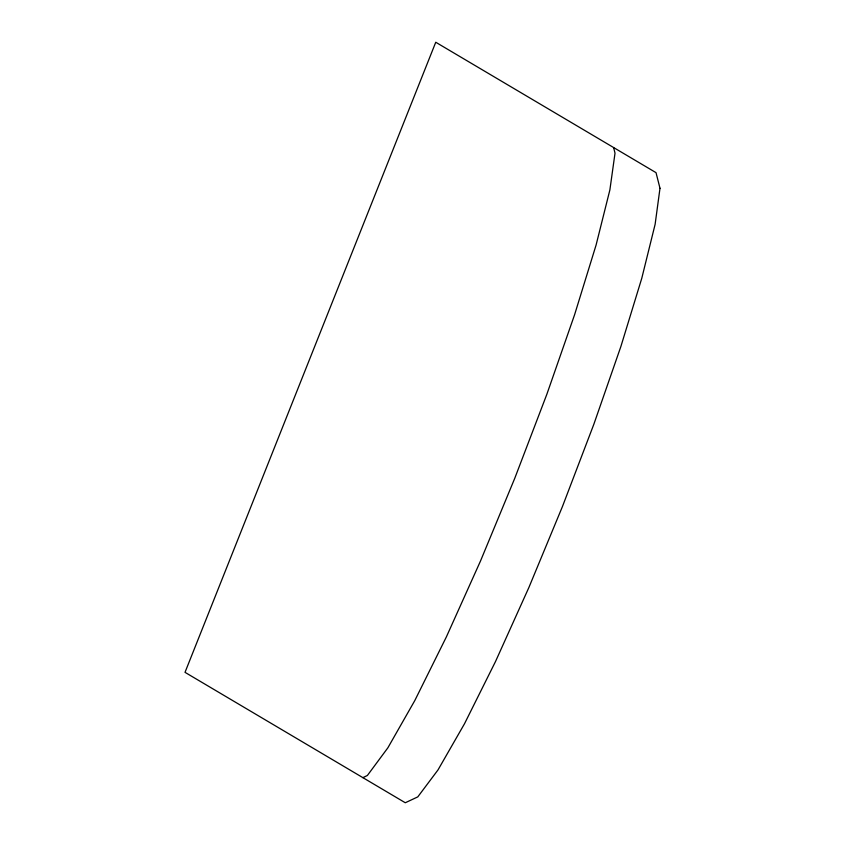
<?xml version="1.0" encoding="UTF-8"?>
<svg xmlns="http://www.w3.org/2000/svg" width="845" height="845" viewBox="0 0 845 845"><rect width="100%" height="100%" fill="white"/><g stroke="black" fill="none" stroke-linecap="round" stroke-linejoin="round"><path stroke-width="1.27" d="M362.896 777.653L367.385 775.478L387.855 747.836L414.81 700.547L446.413 636.824L480.499 561.017L514.763 478.291L546.852 394.277L574.6 314.71L596.095 245.008L609.879 189.924L615.012 153.198L613.639 147.558M659.987 188.266L655.128 224.274L641.788 278.237L620.885 346.482L593.813 424.348L562.453 506.525L528.917 587.423L495.508 661.529L464.486 723.785L437.985 769.953L417.789 796.888L405.283 802.75L185.013 672.345L435.756 42.25L656.026 172.655L659.987 188.266"/></g></svg>
